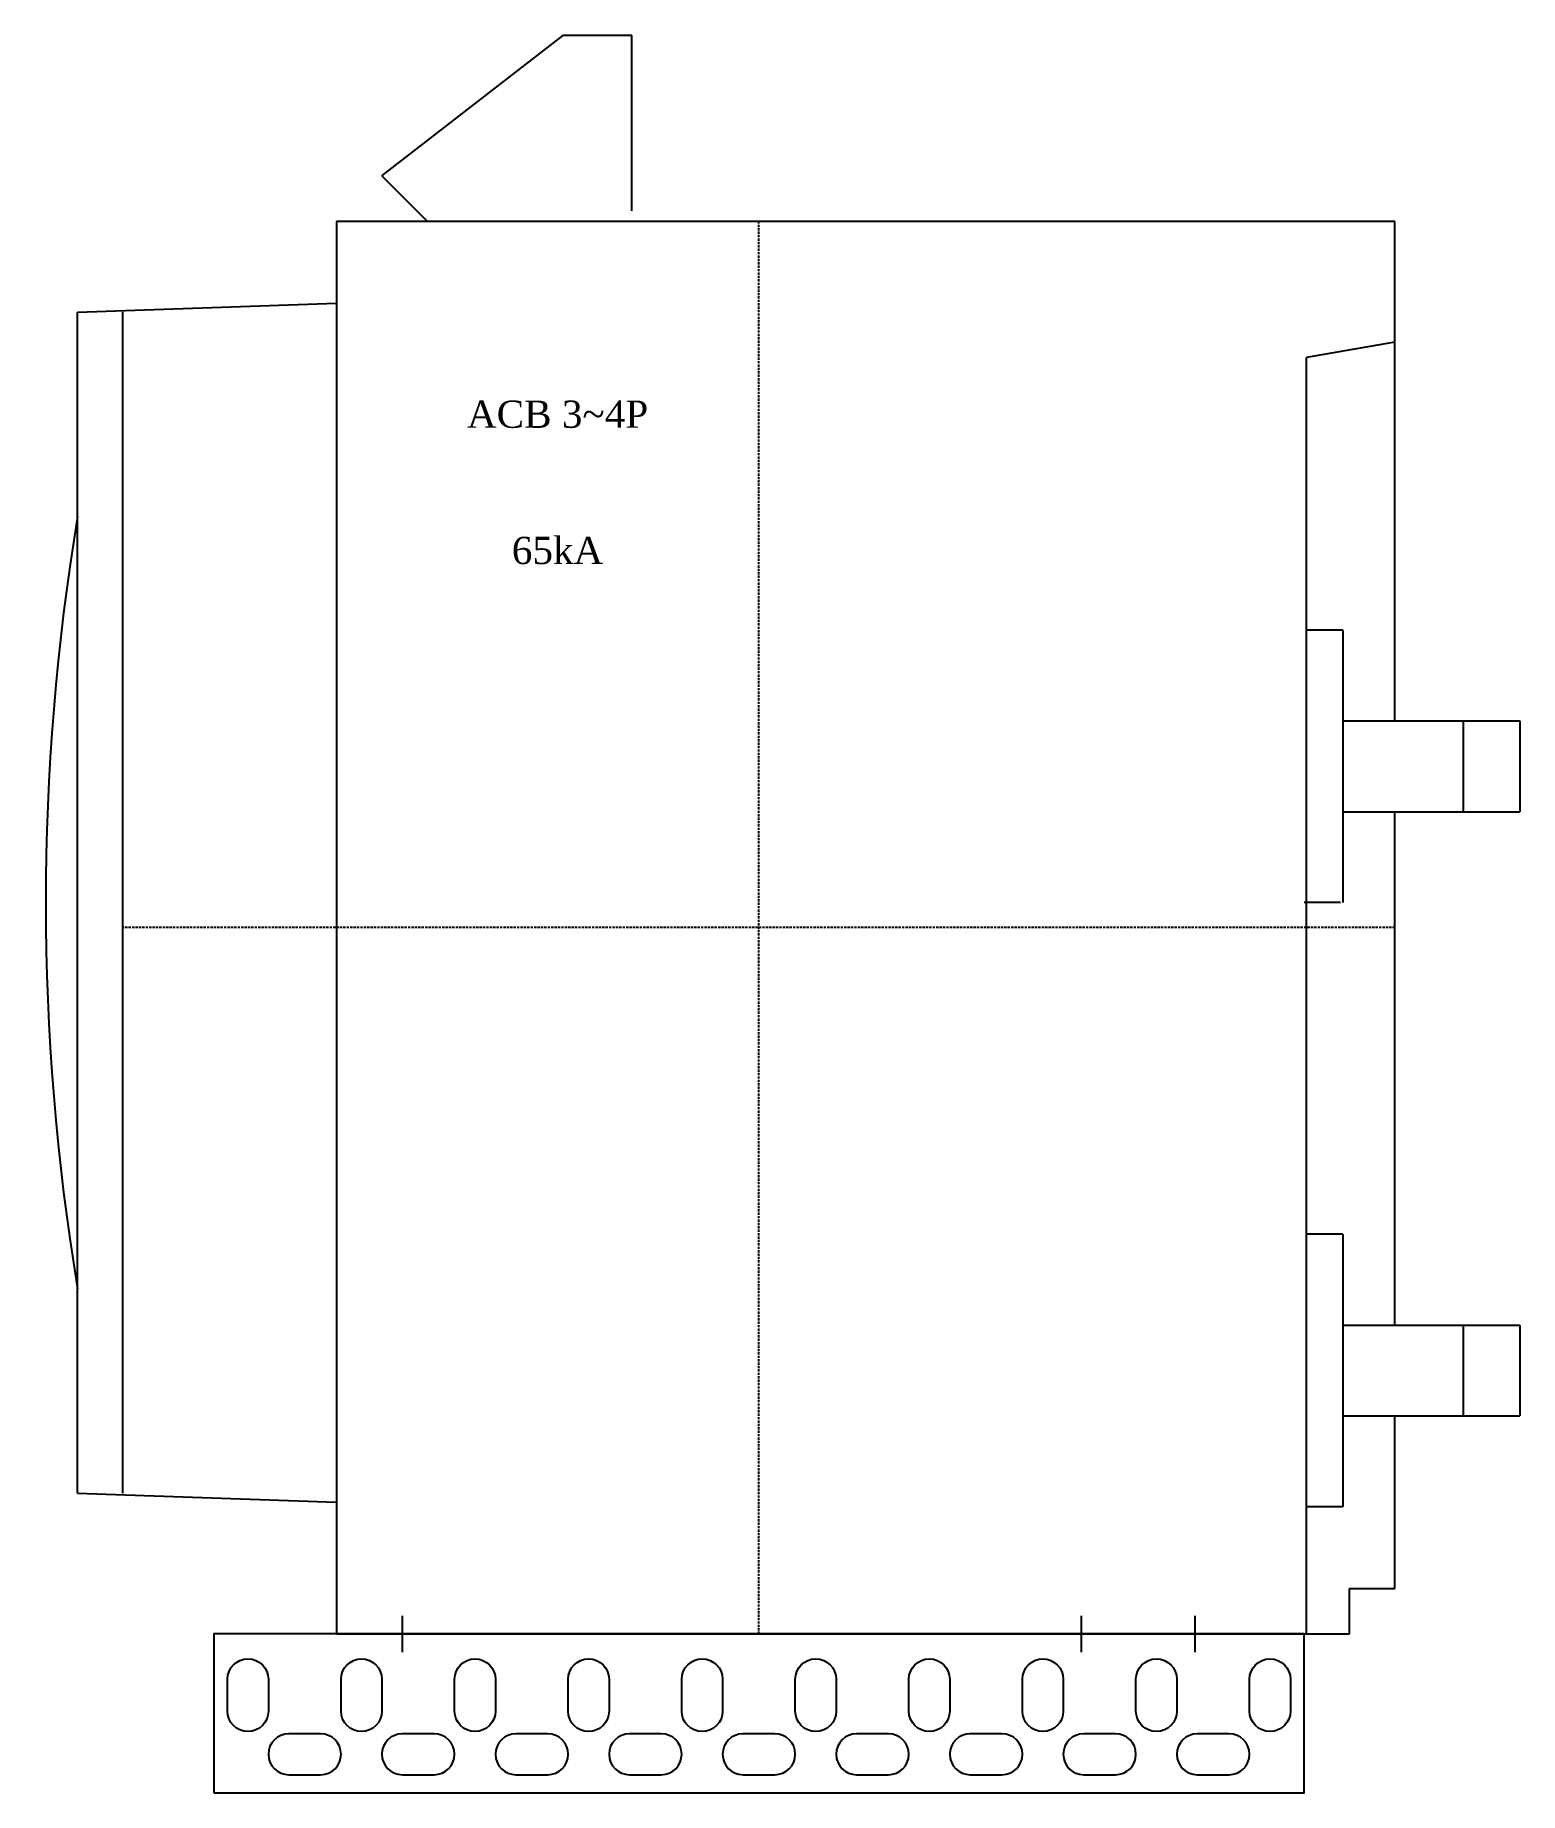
# Model space of a CAD drawing. Extents: x -2 to 324, y 0 to 387.
import ezdxf
from ezdxf.enums import TextEntityAlignment as Align

# ---------------------------------------------------------------- set-up
doc = ezdxf.new("R2010")
doc.units = 0
doc.linetypes.add('DASHED', pattern=[0.75, 0.5, -0.25])
for name, color, linetype in [('--4N-THT. MCB-MCCB-ACB', 124, 'CONTINUOUS'), ('--5N-THT. SUPPORT', 11, 'CONTINUOUS'), ('--8N-THT. FIXING HOLE', 4, 'CONTINUOUS')]:
    doc.layers.add(name, color=color, linetype=linetype)
doc.styles.add('VNI-TNR-DIM', font='times.ttf')

# ---------------------------------------------------------------- blocks, each defined once
blk = doc.blocks.new('06 - N - SC ACB CHIẾU HÔNG NW08~32H')
at = {"layer": '--4N-THT. MCB-MCCB-ACB'}
for p, q in [((57, 165.5), (97, 196.5)), ((97, 196.5), (112, 196.5)), ((112, 157.83), (112, 196.5)), ((57, 165.5), (67, 155.5)), ((47, 155.5), (47, -155.5)), ((280, 155.5), (47, 155.5)), ((280, 45.5), (280, 155.5)), ((-10, 135.5), (47, 137.49)), ((-10, -124.5), (-10, 135.5)), ((280, 128.94), (260.5, 125.5)), ((260.5, -155.5), (260.5, 125.5)), ((268.5, 65.5), (260.5, 65.5)), ((268.5, 65.5), (268.5, 5.5)), ((268.5, 45.5), (307.5, 45.5)), ((295, 45.5), (295, 25.5)), ((307.5, 45.5), (307.5, 25.5)), ((268.5, 25.5), (307.5, 25.5)), ((280, -87.5), (280, 25.5)), ((268, 5.5), (260, 5.5)), ((268.5, -67.5), (260.5, -67.5)), ((268.5, -67.5), (268.5, -127.5)), ((268.5, -87.5), (307.5, -87.5)), ((295, -87.5), (295, -107.5)), ((307.5, -87.5), (307.5, -107.5)), ((268.5, -107.5), (307.5, -107.5)), ((280, -145.5), (280, -107.5)), ((-10, -124.5), (47, -126.49)), ((268.5, -127.5), (260.5, -127.5)), ((270, -155.5), (270, -145.5)), ((270, -145.5), (280, -145.5)), ((47, -155.5), (270, -155.5))]:
    blk.add_line(p, q, dxfattribs=at)
at = {"layer": '--4N-THT. MCB-MCCB-ACB', "color": 6, "linetype": 'DASHED'}
for p, q in [((140, -155.5), (140, 155.5)), ((280, 0), (0, 0))]:
    blk.add_line(p, q, dxfattribs=at)
at = {"layer": '--4N-THT. MCB-MCCB-ACB', "color": 1}
blk.add_line((0, -124.5), (0, 135.5), dxfattribs=at)
at = {"layer": '--4N-THT. MCB-MCCB-ACB', "color": 4}
for p, q in [((61.5, -159.5), (61.5, -151.5)), ((211, -159.5), (211, -151.5)), ((236, -159.5), (236, -151.5))]:
    blk.add_line(p, q, dxfattribs=at)
at = {"layer": '--4N-THT. MCB-MCCB-ACB'}
blk.add_arc((502.57, 5.5), 519.57, 170.5843, 189.4157, dxfattribs=at)
at = {"layer": '--5N-THT. SUPPORT', "color": 4}
blk.add_lwpolyline([(20, -190.5), (260, -190.5), (260, -155.5), (20, -155.5)], close=True, dxfattribs=at)
at = {"layer": '--8N-THT. FIXING HOLE'}
for points in [[(32, -165.5), (32, -172.5, -1), (23, -172.5), (23, -165.5, -1)], [(57, -165.5), (57, -172.5, -1), (48, -172.5), (48, -165.5, -1)], [(82, -165.5), (82, -172.5, -1), (73, -172.5), (73, -165.5, -1)], [(107, -165.5), (107, -172.5, -1), (98, -172.5), (98, -165.5, -1)], [(132, -165.5), (132, -172.5, -1), (123, -172.5), (123, -165.5, -1)], [(157, -165.5), (157, -172.5, -1), (148, -172.5), (148, -165.5, -1)], [(182, -165.5), (182, -172.5, -1), (173, -172.5), (173, -165.5, -1)], [(207, -165.5), (207, -172.5, -1), (198, -172.5), (198, -165.5, -1)], [(232, -165.5), (232, -172.5, -1), (223, -172.5), (223, -165.5, -1)], [(257, -165.5), (257, -172.5, -1), (248, -172.5), (248, -165.5, -1)], [(43.5, -177.5), (36.5, -177.5, 1), (36.5, -186.5), (43.5, -186.5, 1)], [(68.5, -177.5), (61.5, -177.5, 1), (61.5, -186.5), (68.5, -186.5, 1)], [(93.5, -177.5), (86.5, -177.5, 1), (86.5, -186.5), (93.5, -186.5, 1)], [(118.5, -177.5), (111.5, -177.5, 1), (111.5, -186.5), (118.5, -186.5, 1)], [(143.5, -177.5), (136.5, -177.5, 1), (136.5, -186.5), (143.5, -186.5, 1)], [(168.5, -177.5), (161.5, -177.5, 1), (161.5, -186.5), (168.5, -186.5, 1)], [(193.5, -177.5), (186.5, -177.5, 1), (186.5, -186.5), (193.5, -186.5, 1)], [(218.5, -177.5), (211.5, -177.5, 1), (211.5, -186.5), (218.5, -186.5, 1)], [(243.5, -177.5), (236.5, -177.5, 1), (236.5, -186.5), (243.5, -186.5, 1)]]:
    blk.add_lwpolyline(points, format="xyb", close=True, dxfattribs=at)
at = {"layer": '--4N-THT. MCB-MCCB-ACB', "color": 3, "style": 'VNI-TNR-DIM'}
for s, p in [('ACB 3~4P', (95.67, 113.05)), ('65kA', (95.67, 83.05))]:
    blk.add_text(s, height=6, dxfattribs=at).set_placement(p, align=Align.MIDDLE_CENTER)
for tag, p in [('800~3200A', (95.67, 103.05)), ('NW08~32H13F2', (95.67, 93.05))]:
    blk.add_attdef(tag, text='', height=6, dxfattribs=at).set_placement(p, align=Align.MIDDLE_CENTER)

msp = doc.modelspace()

# ---------------------------------------------------------------- block references
msp.add_blockref('06 - N - SC ACB CHIẾU HÔNG NW08~32H', (17, 190.5))

doc.saveas('drawing.dxf')
